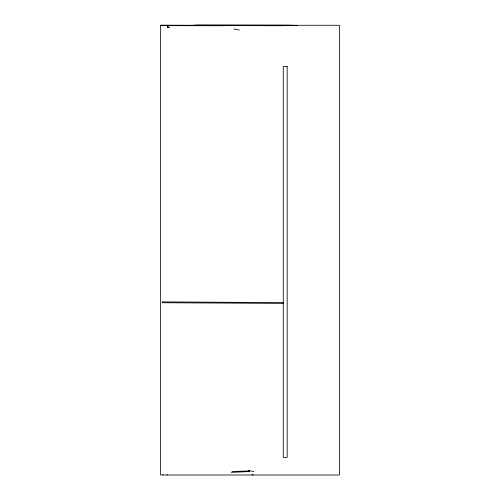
<?xml version="1.0" encoding="UTF-8"?>
<svg xmlns="http://www.w3.org/2000/svg" width="500" height="500" viewBox="0 0 500 500"><rect width="100%" height="100%" fill="white"/><g stroke="black" fill="none" stroke-linecap="round" stroke-linejoin="round"><path stroke-width="0.75" d="M283.556 302.806L283.55 303.375L162.3 302.75C161.938 300.744 162.919 303.95 162.306 301.894L283.556 302.625M283.556 302.875L283.556 302.519M231.956 471.525L249.075 470.95L249.106 471.575L231.2 472.375M249.094 471.775L249.062 471.362M163.337 474.787L162.694 474.787M167.469 474.787L166.819 474.787M187.075 25.681L197.594 25L290.912 25.181L297.356 25.719M169.819 27.331L167.481 27.344L167.475 26.569M160.619 25.275L339.381 25.275L339.381 475L160.619 475L160.619 25.275L281.619 25.75M162.619 25.669L163.475 25.669M160.619 25.631L223.069 25.75M233.869 28.963L239.394 30.019M248.45 470.513L253.969 471.575M251.931 474.738L253.312 475M249.075 470.95L249.106 471.369M167.769 26.962C168.206 28.581 168.888 25.831 167.769 26.962M287.169 66.406L283.25 66.406L283.25 457.394L287.169 457.394L287.169 66.406"/></g></svg>
